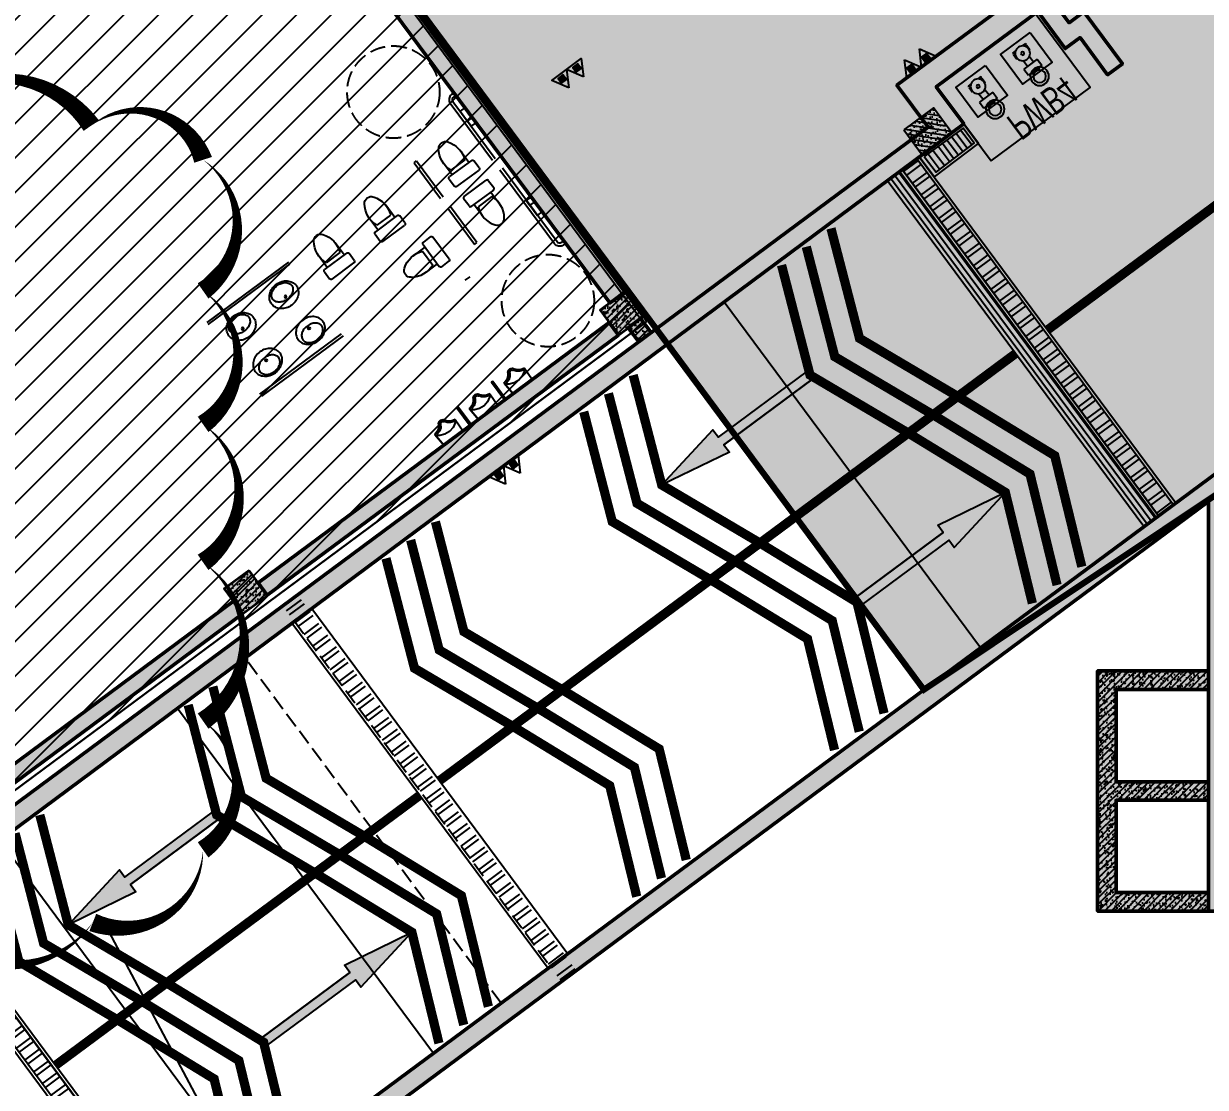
# Model space of a CAD drawing. Extents: x -1338203 to 1886333, y -530034 to 1031844.
# Drawn here: x 523811 to 543008, y 243854 to 261137 of the extents above; entities that cross this region are included whole.
import ezdxf

# ---------------------------------------------------------------- set-up
doc = ezdxf.new("R2010")
doc.units = 0
doc.header["$LTSCALE"] = 1000
doc.header["$MEASUREMENT"] = 0
doc.linetypes.add('A-001-平面参照B1$0$A-001-平面参照B1$0$DASH', pattern=[0.35, 0.25, -0.1])
doc.linetypes.add('A-19-平面B1$0$DASH', pattern=[0.35, 0.25, -0.1])
doc.layers.add('A-001-主楼组合参照B1$0$0A-X-AREA', color=6, linetype='Continuous', plot=False)
doc.layers.add('负一层集水坑及排水沟$0$给排水辅助', color=190, linetype='Continuous', plot=False)
for name, color, linetype in [('A-001-平面参照B1$0$$AUDIT-BAD-LAYER', 7, 'Continuous'), ('A-001-平面参照B1$0$A-001-平面参照B1$0$0A-DETL-DAS', 9, 'A-001-平面参照B1$0$A-001-平面参照B1$0$DASH'), ('A-001-平面参照B1$0$A-001-平面参照B1$0$A001-消防道路与扑救场地参照$0$0A-DETL-HATH', 8, 'Continuous'), ('A-001-平面参照B1$0$A-001-平面参照B1$0$A001-消防道路与扑救场地参照$0$A-001-平面B1$0$0A-P-ROOF-DRAN', 190, 'Continuous'), ('A-001-平面参照B1$0$A-001-平面参照B1$0$A001-消防道路与扑救场地参照$0$减速带', 124, 'Continuous'), ('A-001-平面参照B1$0$AUDIT_D_220531184525-2', 40, 'Continuous'), ('A-19-平面B1$0$0A-DETL-THREAD', 3, 'Continuous'), ('A-19-平面B1$0$0A-O-FIXT', 185, 'Continuous'), ('A-19-平面B1$0$0A-S-WALL', 255, 'Continuous'), ('A-19-平面B1$0$0A-S-WALL-FINI', 5, 'Continuous'), ('S001地下一墙柱$0$S001地下一墙柱$0$0S-CC-LINE', 52, 'Continuous'), ('S001地下一墙柱$0$S001地下一墙柱$0$0S-CW-HATCH', 251, 'Continuous'), ('S001地下一墙柱$0$S001地下一墙柱$0$0S-CW-HATCH-UP', 251, 'Continuous'), ('S19柱墙B1_1$0$0S-CC-LINE', 52, 'Continuous'), ('S19柱墙B1_1$0$0S-CW-HATCH', 251, 'Continuous'), ('S19柱墙B1_1$0$0S-CW-HATCH-UP', 251, 'Continuous'), ('地面指向箭头', 7, 'Continuous'), ('坡道线', 7, 'Continuous'), ('负一层消火栓$0$0P-EQUIP-FH', 7, 'Continuous'), ('负一层集水坑及排水沟$0$0P-ACC-CS（穿梁）', 5, 'Continuous'), ('负一层集水坑及排水沟$0$P001-预留预埋-B1$0$0P-EQUIP-WW', 7, 'Continuous'), ('负一层集水坑及排水沟$0$P001-预留预埋-B1$0$A-001-平面B1$0$0A-P-ROOF-DRAN', 190, 'Continuous')]:
    doc.layers.add(name, color=color, linetype=linetype)
doc.layers.add('p-h-walkable', color=7, linetype='Continuous', lineweight=70, true_color=0xf0f0f0)
doc.layers.add('S001地下一墙柱$0$S001地下一墙柱$0$0S-CW-LINE', color=7, linetype='Continuous', lineweight=50)
doc.layers.add('S19柱墙B1_1$0$0S-CW-LINE', color=7, linetype='Continuous', lineweight=50)
doc.styles.add('A-19-平面B1$0$AX-4-P03-100-1$0$AX-4-P03-100$0$DIM_FONT', font='SIMPLEX.shx', dxfattribs={"width": 0.8})
doc.styles.add('负一层集水坑及排水沟$0$P001-预留预埋-B1$0$AAD-TXT', font='AAD-TXT.shx', dxfattribs={"width": 0.7, "height": 3, "bigfont": 'AAD-HZTXT.shx'})
pattern_1 = [(45, (-2412574.4, 12213.215), (-53.0330086, 53.0330086), []), (50, (-2412574.4, 12213.22), (215.178055, -18.82564), [22.5, -247.5]), (355, (-2412574.4, 12213.22), (-41.6254, 225.65764), [18, -198]), (100.4514, (-2412556.47, 12211.65), (173.552815, 206.831863), [19.122057, -210.342634]), (46.1842, (-2412574.4, 12273.22), (320.172315, -49.655704), [33.75, -371.25]), (96.6356, (-2412547.72, 12269.08), (280.398812, 292.23536), [28.683086, -315.5139]), (351.1842, (-2412574.4, 12273.2), (280.398584, 292.23558), [27, -297]), (21, (-2412544.4, 12258.22), (179.072116, -120.785667), [22.5, -247.5]), (326, (-2412544.4, 12258.22), (72.9946, 217.545014), [18, -198]), (71.4514, (-2412529.48, 12248.15), (252.066789, 96.759149), [19.122057, -210.342634]), (37.5, (-2412574.4, 12213.215), (3.6479566, 99.8681561), [0, -195.6, 0, -201, 0, -198.75]), (7.5, (-2412574.4, 12213.22), (78.9208612, 118.3235136), [0, -114.6, 0, -191.1, 0, -75.75]), (327.5, (-2412641.3, 12213.215), (160.1467309, -6.7664615), [0, -75, 0, -234, 0, -310.5]), (317.5, (-2412671.3, 12213.22), (174.955851, 30.031495), [0, -97.5, 0, -155.4, 0, -220.5])]

# ---------------------------------------------------------------- blocks, each defined once
blk = doc.blocks.new('A-001-平面参照B1')
at = {"layer": 'A-001-平面参照B1$0$A-001-平面参照B1$0$A001-消防道路与扑救场地参照$0$0A-DETL-HATH'}
h = blk.add_hatch(dxfattribs=at)
h.set_pattern_fill('ANSI32', color=256, scale=50, angle=351.5553)
h.set_pattern_definition([(36.55535, (-1022965.66, -717313.18), (-141.827026, 191.281495), []), (36.55535, (-1022854.62, -717329.67), (-141.827026, 191.281495), [])])
h.paths.add_polyline_path([(-228285, -48124), (-228044, -47945), (-223875, -53568), (-224116, -53747)])
h = blk.add_hatch(dxfattribs=at)
h.set_pattern_fill('ANSI32', color=256, scale=50, angle=351.5553)
h.set_pattern_definition([(36.55535, (-1032845.2, -724640.09), (-141.827026, 191.281495), []), (36.55535, (-1032734.16, -724656.57), (-141.827026, 191.281495), [])])
h.paths.add_polyline_path([(-238343, -55210), (-238102, -55031), (-233576, -61136), (-233817, -61315)])
h = blk.add_hatch(dxfattribs=at)
h.set_pattern_fill('ANSI32', color=256, scale=50, angle=351.5553)
h.set_pattern_definition([(36.55535, (-1039084.58, -729265.15), (-141.827026, 191.281495), []), (36.55535, (-1038973.54, -729281.63), (-141.827026, 191.281495), [])])
h.paths.add_polyline_path([(-244583, -59835), (-244342, -59656), (-239815, -65761), (-240056, -65940)])
at = {"layer": 'A-001-平面参照B1$0$A-001-平面参照B1$0$A001-消防道路与扑救场地参照$0$减速带'}
h = blk.add_hatch(dxfattribs=at)
h.set_pattern_fill('ANSI31', color=256, scale=50, angle=-458.4447, style=0)
h.set_pattern_definition([(306.555349, (239659.15, 490539.51), (63.760499, 47.275675), [])])
h.paths.add_polyline_path([(-224116, -53747), (-224357, -53925), (-228526, -48302), (-228285, -48124)])
at = {"layer": 'A-001-平面参照B1$0$$AUDIT-BAD-LAYER'}
for p, q in [((-231173, -50273), (-227008, -55891)), ((-240055, -56875), (-235897, -62482))]:
    blk.add_line(p, q, dxfattribs=at)
at = {"layer": 'A-001-平面参照B1$0$A-001-平面参照B1$0$0A-DETL-DAS'}
for points in [[(-238155, -55463), (-233996, -61072)], [(-234799, -61668), (-238958, -56060)]]:
    blk.add_lwpolyline(points, dxfattribs=at)
at = {"layer": 'A-001-平面参照B1$0$A-001-平面参照B1$0$A001-消防道路与扑救场地参照$0$A-001-平面B1$0$0A-P-ROOF-DRAN'}
for points in [[(-224156, -53776), (-228325, -48153), (-228004, -47915), (-223835, -53538)], [(-228285, -48124), (-228044, -47945), (-223875, -53568), (-224116, -53747)], [(-234036, -61102), (-238195, -55493), (-237874, -55254), (-233715, -60864)], [(-240096, -65969), (-244623, -59864), (-244301, -59626), (-239775, -65731)], [(-244583, -59835), (-244342, -59656), (-239815, -65761), (-240056, -65940)]]:
    blk.add_lwpolyline(points, close=True, dxfattribs=at)
at = {"layer": 'A-001-平面参照B1$0$A-001-平面参照B1$0$A001-消防道路与扑救场地参照$0$减速带'}
blk.add_lwpolyline([(-224116, -53747), (-224357, -53925), (-228526, -48302), (-228285, -48124)], close=True, dxfattribs=at)
at = {"layer": 'A-001-平面参照B1$0$AUDIT_D_220531184525-2'}
for points in [[(-224116, -53747), (-228285, -48124)], [(-244341, -59656), (-243137, -58763), (-238610, -64868), (-239814, -65760), (-244341, -59655)]]:
    blk.add_lwpolyline(points, dxfattribs=at)
blk = doc.blocks.new('负一层集水坑及排水沟$0$pdjsk')
at = {"layer": '负一层集水坑及排水沟$0$P001-预留预埋-B1$0$0P-EQUIP-WW'}
for p, q in [((76854, 48875), (76854, 48937)), ((76854, 48937), (76870, 48937)), ((76870, 48894), (76870, 48937)), ((76883, 48905), (76883, 48937)), ((76883, 48937), (76974, 48937)), ((76974, 48927), (76974, 48937)), ((77059, 48867), (77172, 48867)), ((77172, 48673), (77172, 48941)), ((77172, 48941), (77293, 48941)), ((77293, 48673), (77293, 48941)), ((77293, 48867), (77299, 48867)), ((77299, 48731), (77299, 48883)), ((77299, 48883), (77309, 48883)), ((77309, 48731), (77309, 48883)), ((77309, 48867), (77336, 48867)), ((76854, 48677), (76854, 48740)), ((76854, 48677), (76870, 48677)), ((76870, 48677), (76870, 48721)), ((76883, 48677), (76883, 48710)), ((76883, 48677), (76974, 48677)), ((76974, 48677), (76974, 48688)), ((77059, 48748), (77172, 48748)), ((77172, 48673), (77293, 48673)), ((77293, 48748), (77299, 48748)), ((77299, 48731), (77309, 48731)), ((77309, 48748), (77336, 48748)), ((76854, 47975), (76854, 48037)), ((76854, 48037), (76870, 48037)), ((76870, 47994), (76870, 48037)), ((76883, 48005), (76883, 48037)), ((76883, 48037), (76974, 48037)), ((76974, 48027), (76974, 48037)), ((77172, 47773), (77172, 48041)), ((77172, 48041), (77293, 48041)), ((77293, 47773), (77293, 48041)), ((76854, 47777), (76854, 47840)), ((76870, 47777), (76870, 47821)), ((76883, 47777), (76883, 47810)), ((77059, 47967), (77172, 47967)), ((77059, 47848), (77172, 47848)), ((77293, 47967), (77299, 47967)), ((77293, 47848), (77299, 47848)), ((77299, 47831), (77299, 47983)), ((77299, 47983), (77309, 47983)), ((77299, 47831), (77309, 47831)), ((77309, 47831), (77309, 47983)), ((77309, 47967), (77336, 47967)), ((77309, 47848), (77336, 47848)), ((76854, 47777), (76870, 47777)), ((76883, 47777), (76974, 47777)), ((76974, 47777), (76974, 47788)), ((77172, 47773), (77293, 47773))]:
    blk.add_line(p, q, dxfattribs=at)
for points in [[(78054, 49357), (78054, 47357), (76554, 47357), (76554, 49357)], [(76754, 48507), (77354, 48507), (77354, 49107), (76754, 49107)], [(76754, 47607), (77354, 47607), (77354, 48207), (76754, 48207)]]:
    blk.add_lwpolyline(points, close=True, dxfattribs=at)
for centre, radius in [((77418, 48807), 151), ((76954, 48807), 121), ((76954, 48807), 27), ((77418, 48807), 102), ((76954, 47907), 121), ((77418, 47907), 151), ((77418, 47907), 102), ((76954, 47907), 27)]:
    blk.add_circle(centre, radius, dxfattribs=at)
at = {"layer": '负一层集水坑及排水沟$0$P001-预留预埋-B1$0$0P-EQUIP-WW', "style": '负一层集水坑及排水沟$0$P001-预留预埋-B1$0$AAD-TXT', "width": 0.7}
blk.add_text('PWB4', height=450, rotation=270, dxfattribs=at).set_placement((77637, 48775))
blk = doc.blocks.new('负一层集水坑及排水沟')
at = {"layer": '负一层集水坑及排水沟$0$0P-ACC-CS（穿梁）'}
for p, q in [((-227304, -47826), (-227482, -47589)), ((-227231, -47771), (-227408, -47535)), ((-227158, -47717), (-227334, -47482)), ((-227519, -47987), (-227700, -47747)), ((-227447, -47941), (-227627, -47700)), ((-227377, -47881), (-227556, -47643)), ((-227680, -48113), (-227861, -47872)), ((-227601, -48052), (-227782, -47812))]:
    blk.add_line(p, q, dxfattribs=at)
at = {"layer": '负一层集水坑及排水沟$0$P001-预留预埋-B1$0$A-001-平面B1$0$0A-P-ROOF-DRAN', "elevation": 0}
for points in [[(-227283, -47380), (-228003, -47916), (-227760, -48243), (-227045, -47701)], [(-227926, -47910), (-227732, -48168), (-227114, -47693), (-227294, -47453)]]:
    blk.add_lwpolyline(points, close=True, dxfattribs=at)
at = {"layer": '负一层集水坑及排水沟$0$给排水辅助', "xscale": -1, "rotation": 126.5553495396286}
blk.add_blockref('负一层集水坑及排水沟$0$pdjsk', (-233677, 44114), dxfattribs=at)
blk = doc.blocks.new('负一层消火栓$0$$TwtSys$00000546')
h = blk.add_hatch()
h.set_pattern_fill('ANSI31', color=256, scale=200, style=0)
h.set_pattern_definition([(45, (-38543.802, -6670.83), (-17.67767, 17.67767), [])])
h.paths.add_polyline_path([(-65, 174), (65, 174), (65, 44), (-65, 44)])
for points in [[(0, 344), (-198, 0), (198, 0)], [(-65, 174), (65, 174), (65, 44), (-65, 44)]]:
    blk.add_lwpolyline(points, close=True)
blk = doc.blocks.new('负一层消火栓')
at = {"layer": '负一层消火栓$0$0P-EQUIP-FH', "zscale": 0.75}
for p, xscale, yscale, rotation in [((-228089, -46547), -0.75, 0.75, 36.55534820380242), ((-227850, -46370), -0.75, 0.75, 36.55534820380242), ((-233615, -46408), -0.7499999999999999, 0.7499999999999999, 216.5553494239851), ((-233854, -46586), -0.7499999999999999, 0.7499999999999999, 216.5553494239851), ((-234641, -52851), -0.75, 0.75, 216.5553494292769), ((-234880, -53028), -0.75, 0.75, 216.5553494292769)]:
    blk.add_blockref('负一层消火栓$0$$TwtSys$00000546', p, dxfattribs=dict(at, xscale=xscale, yscale=yscale, rotation=rotation))
blk = doc.blocks.new('直行')
at = {"layer": '地面指向箭头'}
blk.add_hatch(color=251, dxfattribs=at).paths.add_polyline_path([(-29241, 4059962), (-29466, 4058762), (-29316, 4058762), (-29316, 4056961), (-29166, 4056961), (-29166, 4058762), (-29016, 4058762)])
at = {"layer": '地面指向箭头', "color": 251}
blk.add_lwpolyline([(-29316, 4058762), (-29316, 4056961), (-29316, 4058762), (-29316, 4058762), (-29466, 4058762), (-29241, 4059962), (-29016, 4058762), (-29166, 4058762), (-29166, 4056961), (-29316, 4056961), (-29316, 4056961)], dxfattribs=at)
blk = doc.blocks.new('A$C9cb663f1')
at = {"layer": '坡道线', "color": 251, "const_width": 150}
for points in [[(131158, -103110), (127800, -105599)], [(124280, -103952), (124744, -105738), (126340, -106682)], [(123879, -104250), (124342, -106036), (125939, -106980)], [(123477, -104548), (123940, -106334), (125537, -107277)], [(127278, -105986), (117920, -112925)], [(121067, -106335), (121531, -108120), (123127, -109064)], [(120665, -106633), (121129, -108418), (122726, -109362)], [(126340, -106682), (127915, -107644), (128355, -109449)], [(120264, -106931), (120727, -108716), (122324, -109660)], [(125939, -106980), (127513, -107942), (127953, -109746)], [(125537, -107277), (127112, -108240), (127552, -110044)], [(117854, -108717), (118317, -110503), (119914, -111447)], [(117452, -109015), (117916, -110801), (119512, -111744)], [(123127, -109064), (124702, -110027), (125142, -111831)], [(117051, -109313), (117514, -111098), (119111, -112042)], [(122726, -109362), (124300, -110325), (124740, -112129)], [(122324, -109660), (123899, -110622), (124338, -112427)], [(114641, -111100), (115104, -112885), (116701, -113829)], [(114239, -111397), (114703, -113183), (116299, -114127)], [(119914, -111447), (121489, -112409), (121929, -114213)], [(113838, -111695), (114301, -113481), (115898, -114425)], [(119512, -111744), (121087, -112707), (121527, -114511)], [(119111, -112042), (120686, -113005), (121125, -114809)], [(117595, -113166), (111681, -117551)], [(111428, -113482), (111891, -115268), (113488, -116211)], [(111026, -113780), (111489, -115565), (113086, -116509)], [(116701, -113829), (118276, -114792), (118715, -116596)], [(110625, -114078), (111088, -115863), (112684, -116807)], [(116299, -114127), (117874, -115089), (118314, -116894)], [(115898, -114425), (117472, -115387), (117912, -117191)], [(113488, -116211), (115063, -117174), (115502, -118978)], [(113086, -116509), (114661, -117472), (115101, -119276)], [(112684, -116807), (114259, -117770), (114699, -119574)]]:
    blk.add_lwpolyline(points, dxfattribs=at)
at = {"layer": '地面指向箭头', "color": 251}
for p, rotation in [((3365409, 2333478), 126.5553494246481), ((-3116765, -2549838), 306.5553494246525), ((3355769, 2326331), 126.5553494246481), ((-3126405, -2556985), 306.5553494246525)]:
    blk.add_blockref('直行', p, dxfattribs=dict(at, rotation=rotation))
blk = doc.blocks.new('A-19-平面B1$0$AX-4-P03-100-1$0$AX-4-P03-100$0$JB-MaTong-1')
for p, q in [((-220, 0), (220, 0)), ((-250, -170), (-250, -30)), ((250, -30), (250, -170)), ((220, -200), (-220, -200)), ((-170, -200), (-170, -445)), ((140, -270), (-140, -270)), ((170, -200), (170, -445))]:
    blk.add_line(p, q)
for centre, radius, start, end in [((-220, -30), 30, 90, 180), ((220, -30), 30, 0, 90), ((-220, -170), 30, 180, 270), ((220, -170), 30, 270, 0), ((246, -427, -2807), 417, 157.9136, 215.7656), ((-246, -427, -2807), 417, 324.2344, 22.0864), ((0, -611), 109, 212.8133, 327.1867)]:
    blk.add_arc(centre, radius, start, end)
at = {"style": 'A-19-平面B1$0$AX-4-P03-100-1$0$AX-4-P03-100$0$DIM_FONT', "width": 0.8, "flags": 9}
for tag in ['XSIZE', 'YSIZE']:
    blk.add_attdef(tag, (0, 0), '', height=0.5, rotation=180, dxfattribs=at)
blk = doc.blocks.new('A-19-平面B1$0$hhfgfdahgf')
at = {"ltscale": 30}
for p, q in [((70623, -148150), (70613, -148379)), ((70613, -148379), (70623, -148150)), ((70623, -148150), (71013, -148150)), ((71023, -148379), (71013, -148150)), ((70671, -148392), (70613, -148379)), ((70613, -148379), (70623, -148380)), ((70623, -148380), (70634, -148382)), ((70623, -148380), (70623, -148380)), ((70634, -148382), (70642, -148383)), ((70639, -148341), (70637, -148347)), ((70637, -148347), (70638, -148354)), ((70638, -148354), (70639, -148358)), ((70644, -148335), (70639, -148341)), ((70644, -148359), (70639, -148358)), ((70642, -148383), (70652, -148386)), ((70666, -148318), (70644, -148335)), ((70703, -148376), (70644, -148359)), ((70652, -148386), (70661, -148389)), ((70661, -148389), (70670, -148392)), ((70744, -148283), (70666, -148318)), ((70670, -148392), (70680, -148396)), ((70721, -148422), (70671, -148392)), ((70753, -148410), (70703, -148376)), ((70830, -148274), (70744, -148283)), ((70915, -148292), (70830, -148274)), ((70931, -148380), (70885, -148415)), ((70987, -148335), (70915, -148292)), ((70966, -148391), (70917, -148420)), ((70987, -148361), (70931, -148380)), ((70956, -148394), (70963, -148392)), ((70963, -148392), (70972, -148389)), ((71023, -148379), (70966, -148391)), ((70972, -148389), (70979, -148386)), ((70979, -148386), (70991, -148383)), ((70988, -148336), (70987, -148335)), ((70987, -148361), (70992, -148358)), ((70993, -148339), (70988, -148336)), ((70991, -148383), (71001, -148381)), ((70992, -148358), (70995, -148353)), ((70995, -148343), (70993, -148339)), ((70996, -148349), (70995, -148343)), ((70995, -148353), (70996, -148349)), ((71001, -148381), (71008, -148380)), ((71008, -148380), (71016, -148379)), ((71016, -148379), (71023, -148379)), ((70680, -148396), (70690, -148401)), ((70690, -148401), (70699, -148407)), ((70699, -148407), (70709, -148413)), ((70709, -148413), (70716, -148418)), ((70716, -148418), (70724, -148425)), ((70757, -148467), (70721, -148422)), ((70724, -148425), (70731, -148432)), ((70731, -148432), (70739, -148440)), ((70739, -148440), (70744, -148447)), ((70744, -148447), (70749, -148453)), ((70749, -148453), (70756, -148461)), ((70786, -148457), (70753, -148410)), ((70756, -148461), (70759, -148468)), ((70757, -148467), (70767, -148485)), ((70759, -148468), (70764, -148477)), ((70764, -148477), (70768, -148485)), ((70767, -148485), (70782, -148499)), ((70768, -148485), (70775, -148493)), ((70775, -148493), (70781, -148497)), ((70781, -148497), (70788, -148500)), ((70782, -148499), (70802, -148507)), ((70786, -148457), (70793, -148467)), ((70788, -148500), (70795, -148503)), ((70793, -148467), (70804, -148475)), ((70795, -148503), (70800, -148506)), ((70800, -148506), (70808, -148507)), ((70802, -148507), (70824, -148509)), ((70804, -148475), (70817, -148478)), ((70808, -148507), (70818, -148507)), ((70817, -148478), (70830, -148478)), ((70818, -148507), (70830, -148506)), ((70824, -148509), (70845, -148504)), ((70830, -148478), (70842, -148473)), ((70830, -148506), (70840, -148503)), ((70840, -148503), (70847, -148500)), ((70842, -148473), (70852, -148465)), ((70845, -148504), (70863, -148493)), ((70847, -148500), (70853, -148497)), ((70852, -148465), (70858, -148455)), ((70853, -148497), (70860, -148494)), ((70885, -148415), (70858, -148455)), ((70860, -148494), (70867, -148490)), ((70863, -148493), (70876, -148476)), ((70867, -148490), (70871, -148485)), ((70871, -148485), (70876, -148477)), ((70876, -148476), (70880, -148467)), ((70876, -148477), (70879, -148469)), ((70879, -148469), (70883, -148460)), ((70882, -148462), (70880, -148467)), ((70917, -148420), (70882, -148462)), ((70883, -148460), (70888, -148453)), ((70888, -148453), (70893, -148447)), ((70893, -148447), (70897, -148441)), ((70897, -148441), (70903, -148435)), ((70903, -148435), (70908, -148430)), ((70908, -148430), (70913, -148425)), ((70913, -148425), (70917, -148420)), ((70917, -148420), (70924, -148413)), ((70924, -148413), (70931, -148409)), ((70931, -148409), (70937, -148405)), ((70937, -148405), (70944, -148400)), ((70944, -148400), (70949, -148398)), ((70949, -148398), (70956, -148394))]:
    blk.add_line(p, q, dxfattribs=at)
blk = doc.blocks.new('A-19-平面B1$0$AX-4-P03-100-1$0$AX-4-P03-100$0$JB-TaiPen')
for points in [[(0, -81, 0.084175), (-98, -97, 0.091322), (-177, -142, 0.103814), (-232, -213, 0.114782), (-250, -291, 0.114782), (-232, -370, 0.103814), (-177, -440, 0.091322), (-98, -485, 0.084175), (0, -501, 0.084175), (98, -485, 0.091322), (177, -440, 0.103814), (232, -370, 0.114782), (250, -291, 0.114782), (232, -213, 0.103814), (177, -142, 0.091322), (98, -97, 0.084175)], [(0, -201, 0.073018), (-75, -212, 0.084057), (-135, -241, 0.106512), (-177, -289, 0.130573), (-191, -339, 0.130573), (-177, -389, 0.106512), (-135, -437, 0.084057), (-75, -466, 0.073018), (0, -477, 0.073018), (75, -466, 0.084057), (135, -437, 0.106512), (177, -389, 0.130573), (191, -339, 0.130573), (177, -289, 0.106512), (135, -241, 0.084057), (75, -212, 0.073018)]]:
    blk.add_lwpolyline(points, format="xyb", close=True)
blk.add_circle((0, -250), 18.6)
blk = doc.blocks.new('A-19-平面B1')
at = {"layer": 'A-19-平面B1$0$0A-DETL-THREAD', "color": 0}
blk.add_line((9855, -36769), (17733, -51595), dxfattribs=at)
at = {"layer": 'A-19-平面B1$0$0A-DETL-THREAD', "color": 0, "flags": 128}
blk.add_lwpolyline([(1325, -23758, 0, 303, -0.520567), (3981, -23758, 0, 303, -0.520567), (6668, -23758, 0, 303, -0.520567), (9619, -23758, 0, 303, -0.520567), (11436, -24315, 0, 303, -0.520567), (11436, -26445, 0, 303, -0.520567), (11436, -28614, 0, 303, -0.520567), (11436, -30856, 0, 303, -0.520567), (11436, -33435, 0, 303, -0.520567), (11436, -35527, 0, 303, -0.520567), (9644, -36706, 0, 303, -0.520567), (6990, -36706, 0, 303, -0.520567), (4466, -36706, 0, 303, -0.520567), (2312, -36706, 0, 303, -0.520567), (1325, -34794, 0, 303, -0.520567), (1325, -32675, 0, 303, -0.520567), (1325, -30150, 0, 303, -0.520567), (1325, -27804, 0, 303, -0.520567), (1325, -25359, 0, 303, -0.520567)], format="xyseb", close=True, dxfattribs=at)
at = {"layer": 'A-19-平面B1$0$0A-O-FIXT'}
for p, q in [((14862, -24364), (14902, -24334)), ((14862, -24364), (15294, -24946)), ((14902, -24334), (15334, -24916)), ((15845, -25689), (15413, -25107)), ((15885, -25659), (15453, -25077)), ((15845, -25689), (15885, -25659)), ((12822, -25977), (11496, -26960)), ((13709, -27173), (12383, -28156))]:
    blk.add_line(p, q, dxfattribs=at)
for points in [[(15512, -23225), (15472, -23255, 0.414214), (15451, -23395), (16138, -24321)], [(15542, -23265), (15502, -23295, 0.414214), (15491, -23365), (16178, -24291)], [(17326, -25671), (17285, -25701, -0.414214), (17146, -25680), (16257, -24481)], [(17296, -25631), (17256, -25661, -0.414214), (17186, -25650), (16297, -24452)]]:
    blk.add_lwpolyline(points, format="xyb", dxfattribs=at)
for points in [[(15810, -23627), (15691, -23466), (15610, -23526), (15730, -23686)], [(16825, -24996), (16766, -24916), (16685, -24976), (16745, -25056)], [(16825, -24996), (16944, -25157), (16864, -25217), (16745, -25056)], [(16336, -28219), (16356, -28204), (16142, -27915), (16122, -27930)], [(15774, -28636), (15794, -28621), (15579, -28332), (15559, -28347)]]:
    blk.add_lwpolyline(points, close=True, dxfattribs=at)
at = {"layer": 'A-19-平面B1$0$0A-O-FIXT', "linetype": 'A-19-平面B1$0$DASH'}
blk.add_lwpolyline([(15810, -23627), (15869, -23707), (15789, -23767), (15730, -23686)], close=True, dxfattribs=at)
at = {"layer": 'A-19-平面B1$0$0A-O-FIXT', "elevation": 722}
for points in [[(11520, -26992), (12845, -26009)], [(12359, -28124), (13685, -27141)]]:
    blk.add_lwpolyline(points, dxfattribs=at)
at = {"layer": 'A-19-平面B1$0$0A-O-FIXT', "linetype": 'A-19-平面B1$0$DASH'}
for centre in [(14527, -23214), (17037, -26603)]:
    blk.add_circle(centre, 750, dxfattribs=at)
at = {"layer": 'A-19-平面B1$0$0A-S-WALL'}
blk.add_line((15767, -26214), (15687, -26273), dxfattribs=at)
at = {"layer": 'A-19-平面B1$0$0A-S-WALL-FINI'}
blk.add_line((18585, -26863, -83150), (18645, -26944, -83150), dxfattribs=at)
blk.add_lwpolyline([(5238, -35142), (4676, -35559), (5510, -36683), (18645, -26944)], dxfattribs=at)
at = {"layer": 'A-19-平面B1$0$0A-O-FIXT'}
for name, p, xscale, rotation in [('A-19-平面B1$0$AX-4-P03-100-1$0$AX-4-P03-100$0$JB-MaTong-1', (15736, -24618), -1, 216.5553603567325), ('A-19-平面B1$0$AX-4-P03-100-1$0$AX-4-P03-100$0$JB-MaTong-1', (14531, -25512), -0.9999999999999925, 216.5553526936542), ('A-19-平面B1$0$AX-4-P03-100-1$0$AX-4-P03-100$0$JB-MaTong-1', (13708, -26122), -0.9999999999999648, 216.5553526936542), ('A-19-平面B1$0$AX-4-P03-100-1$0$AX-4-P03-100$0$JB-MaTong-1', (15300, -25751), -1, 306.5553391094926), ('A-19-平面B1$0$AX-4-P03-100-1$0$AX-4-P03-100$0$JB-TaiPen', (12923, -26741, 1443), -0.9999999999999952, 216.5553385075721), ('A-19-平面B1$0$AX-4-P03-100-1$0$AX-4-P03-100$0$JB-TaiPen', (12227, -27257, 1443), -0.9999999999999952, 216.5553385075721), ('A-19-平面B1$0$hhfgfdahgf', (47979, -189189), -0.9999999999999999, 216.5553499326457), ('A-19-平面B1$0$hhfgfdahgf', (47416, -189606), -0.9999999999999999, 216.5553499326457), ('A-19-平面B1$0$hhfgfdahgf', (46854, -190023), -0.9999999999999999, 216.5553499326457)]:
    blk.add_blockref(name, p, dxfattribs=dict(at, xscale=xscale, rotation=rotation))
at = {"layer": 'A-19-平面B1$0$0A-O-FIXT', "rotation": 36.55533850757206}
for name, p in [('A-19-平面B1$0$AX-4-P03-100-1$0$AX-4-P03-100$0$JB-MaTong-1', (15855, -24779)), ('A-19-平面B1$0$AX-4-P03-100-1$0$AX-4-P03-100$0$JB-TaiPen', (13007, -26854, 1443)), ('A-19-平面B1$0$AX-4-P03-100-1$0$AX-4-P03-100$0$JB-TaiPen', (12311, -27371, 1443))]:
    blk.add_blockref(name, p, dxfattribs=at)

msp = doc.modelspace()

# ---------------------------------------------------------------- hatches: boundary and pattern name
at = {"ltscale": 0.002}
h = msp.add_hatch(dxfattribs=at)
h.set_pattern_fill('ANSI31', color=8, scale=250)
h.set_pattern_definition([(45, (766365.37, 306889.07), (-280.633, 280.633), [])])
h.paths.add_polyline_path([(533893.8, 256263.9), (520800.2, 246556.6), (519966.6, 247680.1), (520448.4, 248038.4), (517410.7, 252135.3), (516928.8, 251777.9), (516094.9, 252902.5), (516576.9, 253259.9), (512646.5, 258560.8), (512164.5, 258203.5), (511330, 259328.1), (511811.8, 259686.5), (507881.4, 264987.4), (507399.6, 264629.1), (506565.3, 265754.4), (507047, 266112.7), (503116.4, 271413.9), (502634.7, 271055.6), (501800.8, 272180.2), (502282.6, 272538.5), (499245, 276635.2), (498763.3, 276276.9), (497994.3, 277314), (498990.7, 278052.7), (498990.7, 277949.1), (514140.7, 277949.1), (514115.7, 277949.1), (514115.7, 273713.9), (520955.8, 273714.1)])
at = {"layer": 'p-h-walkable', "ltscale": 0.002}
h = msp.add_hatch(color=256, dxfattribs=at)
h.dxf.hatch_style = 1
h.paths.add_polyline_path([(514490.7, 277949.1), (514490.7, 273889.1), (520955.8, 273889.1), (534087.5, 256178.4), (538435.4, 250314.4), (543356.6, 253600.3), (543356.6, 247019.1), (549661, 247019.3), (549661, 243449.1), (545126, 243199.1), (545126, 237619.1), (557691, 237619.1), (557441, 242359.1), (578076.6, 242257.5), (578076.6, 244575.6), (585736.6, 244575.6), (585666.6, 241345.6), (590066.6, 241095.6), (590066.6, 238825.6), (593136.6, 238825.6), (593136.6, 241295.6), (598286.6, 241295.6), (598286.6, 244325.6), (613616.6, 244572.5), (613616.6, 241342.5), (618501.6, 241295.6), (618501.6, 238825.6), (621086.6, 238825.6), (621086.6, 241095.6), (626401.6, 241345.6), (626236.6, 244325.6), (640276.6, 244575.6), (640276.6, 286691), (623126.6, 286349.1), (623426.6, 293689.1), (616446.6, 293689.1), (616746.6, 286599.1), (595256.5, 286349.2), (595676.6, 293689.1), (588396.6, 293689.1), (588796.6, 286599.1), (572877.6, 286649.1), (571931.6, 275549.1), (564290.7, 275549.1), (564290.7, 277949.1), (551215.7, 278199.1), (551215.7, 287479.1), (544765.7, 287479.1), (544765.7, 278199.1), (518515.7, 278199.1), (518515.7, 287479.1), (512315.7, 287479.1), (512315.7, 278199.1)])
at = {"layer": 'S001地下一墙柱$0$S001地下一墙柱$0$0S-CW-HATCH', "ltscale": 0.002}
h = msp.add_hatch(color=256, dxfattribs=at)
h.dxf.hatch_style = 1
h.paths.add_polyline_path([(522918.2, 247896.8), (538504.2, 259453.2), (537997.9, 260135.9), (540287.3, 261833.4), (540793.5, 261150.6), (541034.5, 261329.3), (541659.9, 260485.8), (541418.9, 260307.2), (540972.2, 260909.6), (540731.2, 260730.9), (540284.5, 261333.4), (538635.8, 260110.9), (539082.5, 259508.5), (523110.7, 247635)])
at = {"layer": 'S001地下一墙柱$0$S001地下一墙柱$0$0S-CW-HATCH'}
h = msp.add_hatch(color=256, dxfattribs=at)
h.dxf.hatch_style = 1
h.paths.add_polyline_path([(538108.8, 259409), (538406.6, 259007.4), (538888.6, 259364.7), (538590.8, 259766.4)])
at = {"layer": 'S001地下一墙柱$0$S001地下一墙柱$0$0S-CW-HATCH', "ltscale": 0.002}
h = msp.add_hatch(color=256, dxfattribs=at)
h.dxf.hatch_style = 1
h.paths.add_polyline_path([(533633.3, 256196.3), (533803, 255967.4), (534003.8, 256116.3), (533834.1, 256345.2)])
h = msp.add_hatch(color=256, dxfattribs=at)
h.dxf.hatch_style = 1
h.paths.add_polyline_path([(527134.5, 241935.3), (527315.7, 241691), (543059.1, 253374.5), (543056.6, 246719.1), (543356.6, 246719.1), (543356.6, 253600.3), (545561, 255224.4), (544935.7, 256067.8), (544614.4, 255829.6), (545061.1, 255227.1)])
h = msp.add_hatch(color=256, dxfattribs=at)
h.dxf.hatch_style = 1
h.paths.add_polyline_path([(543056.6, 250619.1), (541256.6, 250619.1), (541256.6, 246719.1), (543056.6, 246719.1), (543056.6, 247019.1), (541556.6, 247019.1), (541556.6, 248519.1), (543056.6, 248519.1), (543056.6, 248819.1), (541556.6, 248819.1), (541556.6, 250319.1), (543056.6, 250319.1)])
at = {"layer": 'S001地下一墙柱$0$S001地下一墙柱$0$0S-CW-HATCH-UP', "ltscale": 0.002}
h = msp.add_hatch(dxfattribs=at)
h.set_pattern_fill('钢筋混凝土', color=256, scale=30)
h.set_pattern_definition([(45, (-8e-05, 0.0003), (-53.033009, 53.033009), []), (50, (-8e-05, 0.0003), (215.178055, -18.82564), [22.5, -247.5]), (355, (-8e-05, 0.0003), (-41.6254, 225.65764), [18, -198]), (100.4514, (17.93, -1.57), (173.552815, 206.83186), [19.12206, -210.34263]), (46.1842, (-8e-05, 60), (320.17231, -49.6557), [33.75, -371.25]), (96.6356, (26.68, 55.86), (280.39881, 292.23536), [28.68309, -315.5139]), (351.1842, (-8e-05, 60), (280.39858, 292.23558), [27, -297]), (21, (30, 45), (179.072116, -120.785667), [22.5, -247.5]), (326, (30, 45), (72.9946, 217.54501), [18, -198]), (71.4514, (44.92, 34.93), (252.06679, 96.75915), [19.12206, -210.34263]), (37.5, (-8e-05, 0.0003), (3.647957, 99.868156), [0, -195.6, 0, -201, 0, -198.75]), (7.5, (-8e-05, 0.0003), (78.920861, 118.323514), [0, -114.6, 0, -191.1, 0, -75.75]), (327.5, (-66.9, 0.0003), (160.146731, -6.766462), [0, -75, 0, -234, 0, -310.5]), (317.5, (-96.9, 0.0003), (174.95585, 30.031495), [0, -97.5, 0, -155.4, 0, -220.5])])
h.paths.add_polyline_path([(522918.2, 247896.8), (538504.2, 259453.2), (537997.9, 260135.9), (540287.3, 261833.4), (540793.5, 261150.6), (541034.5, 261329.3), (541659.9, 260485.8), (541418.9, 260307.2), (540972.2, 260909.6), (540731.2, 260730.9), (540284.5, 261333.4), (538635.8, 260110.9), (539082.5, 259508.5), (523110.7, 247635)])
at = {"layer": 'S001地下一墙柱$0$S001地下一墙柱$0$0S-CW-HATCH-UP'}
h = msp.add_hatch(dxfattribs=at)
h.set_pattern_fill('钢筋混凝土', color=256, scale=30, angle=126.55533)
h.set_pattern_definition([(171.55533, (511673.806, 280031.99), (-11.01407, -74.18686), []), (176.5553, (511673.8, 280031.99), (-113.0375, 184.0612), [22.5, -247.5]), (121.5553, (511673.8, 280032), (-156.4747, -167.8383), [18, -198]), (227.0067, (511664.39, 280047.33), (-269.5122, 16.2231), [19.122, -210.3426]), (172.7395, (511625.6, 279996.25), (-150.8067, 286.7636), [33.75, -371.25]), (223.1909, (511613.04, 280020.15), (-401.7526, 51.1843), [28.683, -315.514]), (117.7395, (511625.6, 279996.25), (-401.7527, 51.184), [27, -297]), (147.5553, (511619.79, 280029.29), (-9.6302, 215.7852), [22.5, -247.5]), (92.5553, (511619.8, 280029.29), (-218.2255, -70.9343), [18, -198]), (198.0067, (511618.99, 280047.27), (-227.8556, 144.8511), [19.122, -210.3426]), (164.05533, (511673.806, 280031.99), (-82.39502, -56.55101), [0, -195.6, 0, -201, 0, -198.75]), (134.05533, (511673.81, 280031.99), (-142.05233, -7.07762), [0, -114.6, 0, -191.1, 0, -75.75]), (94.05533, (511713.65, 279978.25), (-89.94782, 132.6731), [0, -75, 0, -234, 0, -310.5]), (84.05533, (511731.52, 279954.15), (-128.32725, 122.6522), [0, -97.5, 0, -155.4, 0, -220.5])])
h.paths.add_polyline_path([(538108.8, 259409), (538406.6, 259007.4), (538888.6, 259364.7), (538590.8, 259766.4)])
at = {"layer": 'S001地下一墙柱$0$S001地下一墙柱$0$0S-CW-HATCH-UP', "ltscale": 0.002}
h = msp.add_hatch(dxfattribs=at)
h.set_pattern_fill('钢筋混凝土', color=256, scale=30)
h.set_pattern_definition([(45, (-8e-05, 0.0003), (-53.033009, 53.033009), []), (50, (-8e-05, 0.0003), (215.178055, -18.82564), [22.5, -247.5]), (355, (-8e-05, 0.0003), (-41.6254, 225.65764), [18, -198]), (100.4514, (17.93, -1.57), (173.552815, 206.83186), [19.12206, -210.34263]), (46.1842, (-8e-05, 60), (320.17231, -49.6557), [33.75, -371.25]), (96.6356, (26.68, 55.86), (280.39881, 292.23536), [28.68309, -315.5139]), (351.1842, (-8e-05, 60), (280.39858, 292.23558), [27, -297]), (21, (30, 45), (179.072116, -120.785667), [22.5, -247.5]), (326, (30, 45), (72.9946, 217.54501), [18, -198]), (71.4514, (44.92, 34.93), (252.06679, 96.75915), [19.12206, -210.34263]), (37.5, (-8e-05, 0.0003), (3.647957, 99.868156), [0, -195.6, 0, -201, 0, -198.75]), (7.5, (-8e-05, 0.0003), (78.920861, 118.323514), [0, -114.6, 0, -191.1, 0, -75.75]), (327.5, (-66.9, 0.0003), (160.146731, -6.766462), [0, -75, 0, -234, 0, -310.5]), (317.5, (-96.9, 0.0003), (174.95585, 30.031495), [0, -97.5, 0, -155.4, 0, -220.5])])
h.paths.add_polyline_path([(533633.3, 256196.3), (533803, 255967.4), (534003.8, 256116.3), (533834.1, 256345.2)])
h = msp.add_hatch(dxfattribs=at)
h.set_pattern_fill('钢筋混凝土', color=256, scale=30)
h.set_pattern_definition([(45, (-8e-05, 0.0003), (-53.033009, 53.033009), []), (50, (-8e-05, 0.0003), (215.178055, -18.82564), [22.5, -247.5]), (355, (-8e-05, 0.0003), (-41.6254, 225.65764), [18, -198]), (100.4514, (17.93, -1.57), (173.552815, 206.83186), [19.12206, -210.34263]), (46.1842, (-8e-05, 60), (320.17231, -49.6557), [33.75, -371.25]), (96.6356, (26.68, 55.86), (280.39881, 292.23536), [28.68309, -315.5139]), (351.1842, (-8e-05, 60), (280.39858, 292.23558), [27, -297]), (21, (30, 45), (179.072116, -120.785667), [22.5, -247.5]), (326, (30, 45), (72.9946, 217.54501), [18, -198]), (71.4514, (44.92, 34.93), (252.06679, 96.75915), [19.12206, -210.34263]), (37.5, (-8e-05, 0.0003), (3.647957, 99.868156), [0, -195.6, 0, -201, 0, -198.75]), (7.5, (-8e-05, 0.0003), (78.920861, 118.323514), [0, -114.6, 0, -191.1, 0, -75.75]), (327.5, (-66.9, 0.0003), (160.146731, -6.766462), [0, -75, 0, -234, 0, -310.5]), (317.5, (-96.9, 0.0003), (174.95585, 30.031495), [0, -97.5, 0, -155.4, 0, -220.5])])
h.paths.add_polyline_path([(527134.5, 241935.3), (527315.7, 241691), (543059.1, 253374.5), (543056.6, 246719.1), (543356.6, 246719.1), (543356.6, 253600.3), (545561, 255224.4), (544935.7, 256067.8), (544614.4, 255829.6), (545061.1, 255227.1)])
h = msp.add_hatch(dxfattribs=at)
h.set_pattern_fill('钢筋混凝土', color=256, scale=30)
h.set_pattern_definition([(45, (-8e-05, 0.0003), (-53.033009, 53.033009), []), (50, (-8e-05, 0.0003), (215.178055, -18.82564), [22.5, -247.5]), (355, (-8e-05, 0.0003), (-41.6254, 225.65764), [18, -198]), (100.4514, (17.93, -1.57), (173.552815, 206.83186), [19.12206, -210.34263]), (46.1842, (-8e-05, 60), (320.17231, -49.6557), [33.75, -371.25]), (96.6356, (26.68, 55.86), (280.39881, 292.23536), [28.68309, -315.5139]), (351.1842, (-8e-05, 60), (280.39858, 292.23558), [27, -297]), (21, (30, 45), (179.072116, -120.785667), [22.5, -247.5]), (326, (30, 45), (72.9946, 217.54501), [18, -198]), (71.4514, (44.92, 34.93), (252.06679, 96.75915), [19.12206, -210.34263]), (37.5, (-8e-05, 0.0003), (3.647957, 99.868156), [0, -195.6, 0, -201, 0, -198.75]), (7.5, (-8e-05, 0.0003), (78.920861, 118.323514), [0, -114.6, 0, -191.1, 0, -75.75]), (327.5, (-66.9, 0.0003), (160.146731, -6.766462), [0, -75, 0, -234, 0, -310.5]), (317.5, (-96.9, 0.0003), (174.95585, 30.031495), [0, -97.5, 0, -155.4, 0, -220.5])])
h.paths.add_polyline_path([(543056.6, 250619.1), (541256.6, 250619.1), (541256.6, 246719.1), (543056.6, 246719.1), (543056.6, 247019.1), (541556.6, 247019.1), (541556.6, 248519.1), (543056.6, 248519.1), (543056.6, 248819.1), (541556.6, 248819.1), (541556.6, 250319.1), (543056.6, 250319.1)])
at = {"layer": 'S19柱墙B1_1$0$0S-CW-HATCH'}
h = msp.add_hatch(color=256, dxfattribs=at)
h.dxf.hatch_style = 1
h.paths.add_polyline_path([(529593, 261729.2), (529793.9, 261878.1), (533576.5, 256776.6), (533375.6, 256627.7), (533335.5, 256597.9), (529552.9, 261699.4)])
h = msp.add_hatch(color=256, dxfattribs=at)
h.dxf.hatch_style = 1
h.paths.add_polyline_path([(533577.4, 256777.3), (533175.8, 256479.5), (533473.6, 256077.8), (533875.2, 256375.6)])
h = msp.add_hatch(color=256, dxfattribs=at)
h.dxf.hatch_style = 1
h.paths.add_polyline_path([(527769.3, 251848.4), (527620.4, 252049.2), (533324.7, 256278.7), (533474.1, 256077.1)])
h = msp.add_hatch(color=256, dxfattribs=at)
h.dxf.hatch_style = 1
h.paths.add_polyline_path([(527472.1, 252249.3), (527070.4, 251951.5), (527368.2, 251549.9), (527769.9, 251847.7)])
h = msp.add_hatch(color=256, dxfattribs=at)
h.dxf.hatch_style = 1
h.paths.add_polyline_path([(521704.2, 247351.4), (521555.3, 247552.2), (527218.8, 251751.4), (527368.2, 251549.9)])
at = {"layer": 'S19柱墙B1_1$0$0S-CW-HATCH-UP'}
h = msp.add_hatch(dxfattribs=at)
h.set_pattern_fill('钢筋混凝土', color=256, scale=30)
h.set_pattern_definition(pattern_1)
h.paths.add_polyline_path([(529593, 261729.2), (529793.9, 261878.1), (533576.5, 256776.6), (533375.6, 256627.7), (533335.5, 256597.9), (529552.9, 261699.4)])
h = msp.add_hatch(dxfattribs=at)
h.set_pattern_fill('钢筋混凝土', color=256, scale=30)
h.set_pattern_definition([(45, (-2412533.294, 12243.696), (-53.0330086, 53.0330086), []), (50, (-2412533.3, 12243.7), (215.178055, -18.82564), [22.5, -247.5]), (355, (-2412533.3, 12243.7), (-41.6254, 225.65764), [18, -198]), (100.4514, (-2412515.36, 12242.13), (173.552815, 206.831863), [19.122057, -210.342634]), (46.1842, (-2412533.3, 12303.7), (320.172315, -49.655704), [33.75, -371.25]), (96.6356, (-2412506.6, 12299.56), (280.398812, 292.23536), [28.683086, -315.5139]), (351.1842, (-2412533.3, 12303.7), (280.398584, 292.23558), [27, -297]), (21, (-2412503.3, 12288.7), (179.072116, -120.785667), [22.5, -247.5]), (326, (-2412503.3, 12288.7), (72.9946, 217.545014), [18, -198]), (71.4514, (-2412488.37, 12278.63), (252.066789, 96.759149), [19.122057, -210.342634]), (37.5, (-2412533.294, 12243.696), (3.6479566, 99.8681561), [0, -195.6, 0, -201, 0, -198.75]), (7.5, (-2412533.29, 12243.7), (78.9208612, 118.3235136), [0, -114.6, 0, -191.1, 0, -75.75]), (327.5, (-2412600.19, 12243.696), (160.1467309, -6.7664615), [0, -75, 0, -234, 0, -310.5]), (317.5, (-2412630.2, 12243.7), (174.955851, 30.031495), [0, -97.5, 0, -155.4, 0, -220.5])])
h.paths.add_polyline_path([(533577.4, 256777.3), (533175.8, 256479.5), (533473.6, 256077.8), (533875.2, 256375.6)])
h = msp.add_hatch(dxfattribs=at)
h.set_pattern_fill('钢筋混凝土', color=256, scale=30)
h.set_pattern_definition(pattern_1)
h.paths.add_polyline_path([(527769.3, 251848.4), (527620.4, 252049.2), (533324.7, 256278.7), (533474.1, 256077.1)])
h = msp.add_hatch(dxfattribs=at)
h.set_pattern_fill('钢筋混凝土', color=256, scale=30)
h.set_pattern_definition(pattern_1)
h.paths.add_polyline_path([(527472.1, 252249.3), (527070.4, 251951.5), (527368.2, 251549.9), (527769.9, 251847.7)])
h = msp.add_hatch(dxfattribs=at)
h.set_pattern_fill('钢筋混凝土', color=256, scale=30)
h.set_pattern_definition(pattern_1)
h.paths.add_polyline_path([(521704.2, 247351.4), (521555.3, 247552.2), (527218.8, 251751.4), (527368.2, 251549.9)])

# ---------------------------------------------------------------- linework, layer by layer
at = {"layer": 'A-001-主楼组合参照B1$0$0A-X-AREA', "elevation": 83150, "flags": 128}
for points in [[(498990.7, 277949.1), (514140.7, 277949.1), (514115.7, 277949.1), (514115.7, 273713.9), (520955.8, 273714.1), (533893.8, 256263.9)], [(533893.8, 256263.9), (520800.2, 246556.6), (519966.6, 247680.1), (520448.4, 248038.4), (517410.7, 252135.3), (516928.8, 251777.9), (516094.9, 252902.5), (516576.9, 253259.9), (512646.5, 258560.8), (512164.5, 258203.5), (511330, 259328.1), (511811.8, 259686.5), (507881.4, 264987.4), (507399.6, 264629.1), (506565.3, 265754.4), (507047, 266112.7), (503116.4, 271413.9), (502634.7, 271055.6), (501800.8, 272180.2), (502282.6, 272538.5), (499245, 276635.2)]]:
    msp.add_lwpolyline(points, dxfattribs=at)
at = {"layer": 'p-h-walkable', "ltscale": 0.002, "const_width": 100}
msp.add_lwpolyline([(512315.7, 287479.1), (512315.7, 278199.1), (514490.7, 277949.1), (514490.7, 273889.1), (520955.8, 273889.1), (534087.5, 256178.4), (538435.4, 250314.4), (543356.6, 253600.3), (543356.6, 247019.1), (549661, 247019.3), (549661, 243449.1), (545126, 243199.1), (545126, 237619.1), (557691, 237619.1), (557441, 242359.1), (578076.6, 242257.5)], dxfattribs=at)
at = {"layer": 'S001地下一墙柱$0$S001地下一墙柱$0$0S-CC-LINE'}
msp.add_lwpolyline([(538108.8, 259409), (538406.6, 259007.4), (538888.6, 259364.7), (538590.8, 259766.4)], close=True, dxfattribs=at)
at = {"layer": 'S001地下一墙柱$0$S001地下一墙柱$0$0S-CW-LINE', "ltscale": 0.002}
for points in [[(522918.2, 247896.8), (538504.2, 259453.2), (537997.9, 260135.9), (540287.3, 261833.4), (540793.5, 261150.6), (541034.5, 261329.3), (541659.9, 260485.8), (541418.9, 260307.2), (540972.2, 260909.6), (540731.2, 260730.9), (540284.5, 261333.4), (538635.8, 260110.9), (539082.5, 259508.5), (523110.7, 247635)], [(533633.3, 256196.3), (533803, 255967.4), (534003.8, 256116.3), (533834.1, 256345.2)]]:
    msp.add_lwpolyline(points, close=True, dxfattribs=at)
for points in [[(527134.5, 241935.3), (527315.7, 241691), (543059.1, 253374.5), (543056.6, 246719.1), (543356.6, 246719.1), (543356.6, 253600.3), (545561, 255224.4), (544935.7, 256067.8), (544614.4, 255829.6), (545061.1, 255227.1), (527134.5, 241935.3)], [(543056.6, 250619.1), (541256.6, 250619.1), (541256.6, 246719.1), (543056.6, 246719.1), (543056.6, 247019.1), (541556.6, 247019.1), (541556.6, 248519.1), (543056.6, 248519.1), (543056.6, 248819.1), (541556.6, 248819.1), (541556.6, 250319.1), (543056.6, 250319.1), (543056.6, 250619.1)]]:
    msp.add_lwpolyline(points, dxfattribs=at)
at = {"layer": 'S19柱墙B1_1$0$0S-CC-LINE', "lineweight": 35, "elevation": -83150}
msp.add_lwpolyline([(533577.4, 256777.3), (533175.8, 256479.5), (533473.6, 256077.8), (533875.2, 256375.6)], close=True, dxfattribs=at)
at = {"layer": 'S19柱墙B1_1$0$0S-CC-LINE', "lineweight": 35}
msp.add_lwpolyline([(527472.1, 252249.3), (527070.4, 251951.5), (527368.2, 251549.9), (527769.9, 251847.7)], close=True, dxfattribs=at)
at = {"layer": 'S19柱墙B1_1$0$0S-CW-LINE', "flags": 128}
for points in [[(529593, 261729.2), (529793.9, 261878.1), (533576.5, 256776.6), (533375.6, 256627.7), (533335.5, 256597.9), (529552.9, 261699.4)], [(527769.3, 251848.4), (527620.4, 252049.2), (533324.7, 256278.7), (533474.1, 256077.1)], [(521704.2, 247351.4), (521555.3, 247552.2), (527218.8, 251751.4), (527368.2, 251549.9)]]:
    msp.add_lwpolyline(points, close=True, dxfattribs=at)

# ---------------------------------------------------------------- block references
msp.add_blockref('A-001-平面参照B1', (766365.4, 306889.1))
at = {"ltscale": 0.002}
for name, p in [('负一层消火栓', (766365.4, 306889.1)), ('负一层集水坑及排水沟', (766365.4, 306889.1)), ('A-19-平面B1', (515290.7, 283239.1, 83150)), ('A$C9cb663f1', (412646.2, 361761.3))]:
    msp.add_blockref(name, p, dxfattribs=at)

doc.saveas('drawing.dxf')
